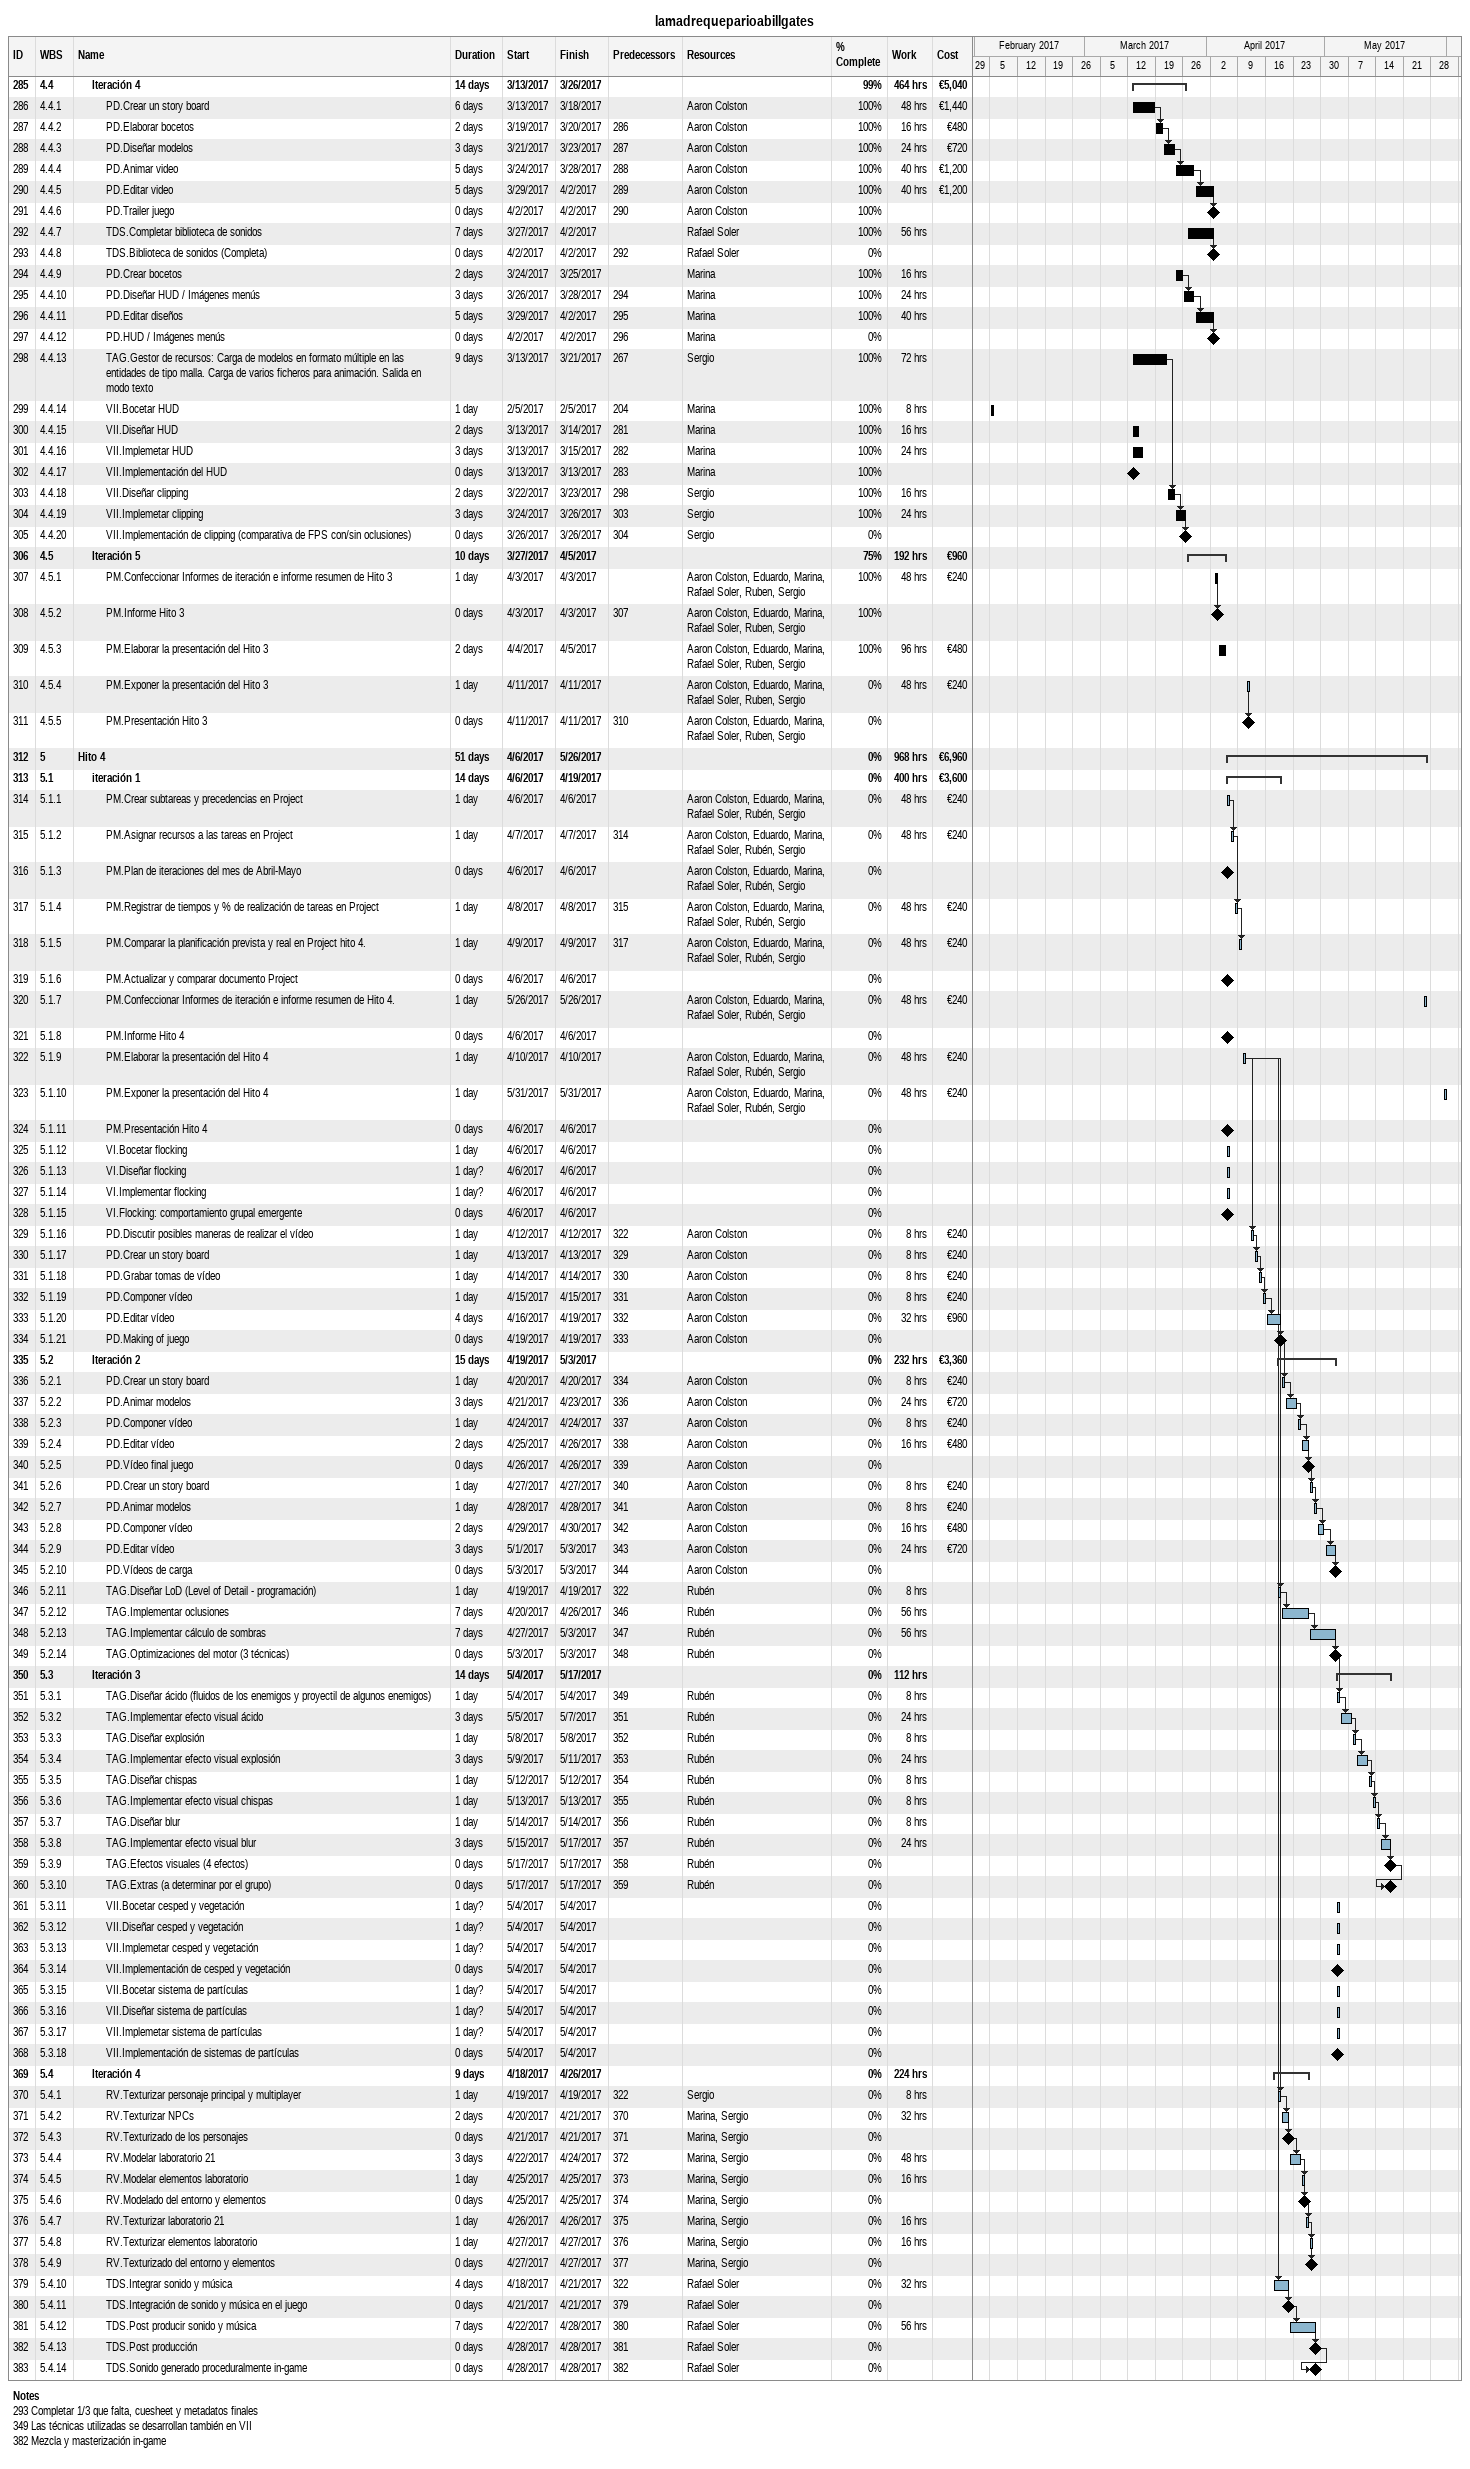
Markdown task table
lamadrequeparioabillgates

| ID | WBS | Task | Duration | Start | Finish | Predecessors | Resources | % complete | Work (h) | Cost (€) |
|---|---|---|---|---|---|---|---|---|---|---|
| 285 | 4.4 | **Iteración 4** | 14d | 2017-03-13 | 2017-03-26 |  |  | 99 | 464 | 5040 |
| 286 | 4.4.1 | PD.Crear un story board | 6d | 2017-03-13 | 2017-03-18 |  | Aaron Colston | 100 | 48 | 1440 |
| 287 | 4.4.2 | PD.Elaborar bocetos | 2d | 2017-03-19 | 2017-03-20 | 286 | Aaron Colston | 100 | 16 | 480 |
| 288 | 4.4.3 | PD.Diseñar modelos | 3d | 2017-03-21 | 2017-03-23 | 287 | Aaron Colston | 100 | 24 | 720 |
| 289 | 4.4.4 | PD.Animar video | 5d | 2017-03-24 | 2017-03-28 | 288 | Aaron Colston | 100 | 40 | 1200 |
| 290 | 4.4.5 | PD.Editar video | 5d | 2017-03-29 | 2017-04-02 | 289 | Aaron Colston | 100 | 40 | 1200 |
| 291 | 4.4.6 | PD.Trailer juego | 0d | 2017-04-02 | 2017-04-02 | 290 | Aaron Colston | 100 |  |  |
| 292 | 4.4.7 | TDS.Completar biblioteca de sonidos | 7d | 2017-03-27 | 2017-04-02 |  | Rafael Soler | 100 | 56 |  |
| 293 | 4.4.8 | TDS.Biblioteca de sonidos (Completa) | 0d | 2017-04-02 | 2017-04-02 | 292 | Rafael Soler | 0 |  |  |
| 294 | 4.4.9 | PD.Crear bocetos | 2d | 2017-03-24 | 2017-03-25 |  | Marina | 100 | 16 |  |
| 295 | 4.4.10 | PD.Diseñar HUD / Imágenes menús | 3d | 2017-03-26 | 2017-03-28 | 294 | Marina | 100 | 24 |  |
| 296 | 4.4.11 | PD.Editar diseños | 5d | 2017-03-29 | 2017-04-02 | 295 | Marina | 100 | 40 |  |
| 297 | 4.4.12 | PD.HUD / Imágenes menús | 0d | 2017-04-02 | 2017-04-02 | 296 | Marina | 0 |  |  |
| 298 | 4.4.13 | TAG.Gestor de recursos: Carga de modelos en formato múltiple en las entidades de tipo malla. Carga de varios ficheros para animación. Salida en modo texto | 9d | 2017-03-13 | 2017-03-21 | 267 | Sergio | 100 | 72 |  |
| 299 | 4.4.14 | VII.Bocetar HUD | 1d | 2017-02-05 | 2017-02-05 | 204 | Marina | 100 | 8 |  |
| 300 | 4.4.15 | VII.Diseñar HUD | 2d | 2017-03-13 | 2017-03-14 | 281 | Marina | 100 | 16 |  |
| 301 | 4.4.16 | VII.Implemetar HUD | 3d | 2017-03-13 | 2017-03-15 | 282 | Marina | 100 | 24 |  |
| 302 | 4.4.17 | VII.Implementación del HUD | 0d | 2017-03-13 | 2017-03-13 | 283 | Marina | 100 |  |  |
| 303 | 4.4.18 | VII.Diseñar clipping | 2d | 2017-03-22 | 2017-03-23 | 298 | Sergio | 100 | 16 |  |
| 304 | 4.4.19 | VII.Implemetar clipping | 3d | 2017-03-24 | 2017-03-26 | 303 | Sergio | 100 | 24 |  |
| 305 | 4.4.20 | VII.Implementación de clipping (comparativa de FPS con/sin oclusiones) | 0d | 2017-03-26 | 2017-03-26 | 304 | Sergio | 0 |  |  |
| 306 | 4.5 | **Iteración 5** | 10d | 2017-03-27 | 2017-04-05 |  |  | 75 | 192 | 960 |
| 307 | 4.5.1 | PM.Confeccionar Informes de iteración e informe resumen de Hito 3 | 1d | 2017-04-03 | 2017-04-03 |  | Aaron Colston, Eduardo, Marina, Rafael Soler, Ruben, Sergio | 100 | 48 | 240 |
| 308 | 4.5.2 | PM.Informe Hito 3 | 0d | 2017-04-03 | 2017-04-03 | 307 | Aaron Colston, Eduardo, Marina, Rafael Soler, Ruben, Sergio | 100 |  |  |
| 309 | 4.5.3 | PM.Elaborar la presentación del Hito 3 | 2d | 2017-04-04 | 2017-04-05 |  | Aaron Colston, Eduardo, Marina, Rafael Soler, Ruben, Sergio | 100 | 96 | 480 |
| 310 | 4.5.4 | PM.Exponer la presentación del Hito 3 | 1d | 2017-04-11 | 2017-04-11 |  | Aaron Colston, Eduardo, Marina, Rafael Soler, Ruben, Sergio | 0 | 48 | 240 |
| 311 | 4.5.5 | PM.Presentación Hito 3 | 0d | 2017-04-11 | 2017-04-11 | 310 | Aaron Colston, Eduardo, Marina, Rafael Soler, Ruben, Sergio | 0 |  |  |
| 312 | 5 | **Hito 4** | 51d | 2017-04-06 | 2017-05-26 |  |  | 0 | 968 | 6960 |
| 313 | 5.1 | **iteración 1** | 14d | 2017-04-06 | 2017-04-19 |  |  | 0 | 400 | 3600 |
| 314 | 5.1.1 | PM.Crear subtareas y precedencias en Project | 1d | 2017-04-06 | 2017-04-06 |  | Aaron Colston, Eduardo, Marina, Rafael Soler, Rubén, Sergio | 0 | 48 | 240 |
| 315 | 5.1.2 | PM.Asignar recursos a las tareas en Project | 1d | 2017-04-07 | 2017-04-07 | 314 | Aaron Colston, Eduardo, Marina, Rafael Soler, Rubén, Sergio | 0 | 48 | 240 |
| 316 | 5.1.3 | PM.Plan de iteraciones del mes de Abril-Mayo | 0d | 2017-04-06 | 2017-04-06 |  | Aaron Colston, Eduardo, Marina, Rafael Soler, Rubén, Sergio | 0 |  |  |
| 317 | 5.1.4 | PM.Registrar de tiempos y % de realización de tareas en Project | 1d | 2017-04-08 | 2017-04-08 | 315 | Aaron Colston, Eduardo, Marina, Rafael Soler, Rubén, Sergio | 0 | 48 | 240 |
| 318 | 5.1.5 | PM.Comparar la planificación prevista y real en Project hito 4. | 1d | 2017-04-09 | 2017-04-09 | 317 | Aaron Colston, Eduardo, Marina, Rafael Soler, Rubén, Sergio | 0 | 48 | 240 |
| 319 | 5.1.6 | PM.Actualizar y comparar documento Project | 0d | 2017-04-06 | 2017-04-06 |  |  | 0 |  |  |
| 320 | 5.1.7 | PM.Confeccionar Informes de iteración e informe resumen de Hito 4. | 1d | 2017-05-26 | 2017-05-26 |  | Aaron Colston, Eduardo, Marina, Rafael Soler, Rubén, Sergio | 0 | 48 | 240 |
| 321 | 5.1.8 | PM.Informe Hito 4 | 0d | 2017-04-06 | 2017-04-06 |  |  | 0 |  |  |
| 322 | 5.1.9 | PM.Elaborar la presentación del Hito 4 | 1d | 2017-04-10 | 2017-04-10 |  | Aaron Colston, Eduardo, Marina, Rafael Soler, Rubén, Sergio | 0 | 48 | 240 |
| 323 | 5.1.10 | PM.Exponer la presentación del Hito 4 | 1d | 2017-05-31 | 2017-05-31 |  | Aaron Colston, Eduardo, Marina, Rafael Soler, Rubén, Sergio | 0 | 48 | 240 |
| 324 | 5.1.11 | PM.Presentación Hito 4 | 0d | 2017-04-06 | 2017-04-06 |  |  | 0 |  |  |
| 325 | 5.1.12 | VI.Bocetar flocking | 1d | 2017-04-06 | 2017-04-06 |  |  | 0 |  |  |
| 326 | 5.1.13 | VI.Diseñar flocking | 1d? | 2017-04-06 | 2017-04-06 |  |  | 0 |  |  |
| 327 | 5.1.14 | VI.Implementar flocking | 1d? | 2017-04-06 | 2017-04-06 |  |  | 0 |  |  |
| 328 | 5.1.15 | VI.Flocking: comportamiento grupal emergente | 0d | 2017-04-06 | 2017-04-06 |  |  | 0 |  |  |
| 329 | 5.1.16 | PD.Discutir posibles maneras de realizar el vídeo | 1d | 2017-04-12 | 2017-04-12 | 322 | Aaron Colston | 0 | 8 | 240 |
| 330 | 5.1.17 | PD.Crear un story board | 1d | 2017-04-13 | 2017-04-13 | 329 | Aaron Colston | 0 | 8 | 240 |
| 331 | 5.1.18 | PD.Grabar tomas de vídeo | 1d | 2017-04-14 | 2017-04-14 | 330 | Aaron Colston | 0 | 8 | 240 |
| 332 | 5.1.19 | PD.Componer vídeo | 1d | 2017-04-15 | 2017-04-15 | 331 | Aaron Colston | 0 | 8 | 240 |
| 333 | 5.1.20 | PD.Editar vídeo | 4d | 2017-04-16 | 2017-04-19 | 332 | Aaron Colston | 0 | 32 | 960 |
| 334 | 5.1.21 | PD.Making of juego | 0d | 2017-04-19 | 2017-04-19 | 333 | Aaron Colston | 0 |  |  |
| 335 | 5.2 | **Iteración 2** | 15d | 2017-04-19 | 2017-05-03 |  |  | 0 | 232 | 3360 |
| 336 | 5.2.1 | PD.Crear un story board | 1d | 2017-04-20 | 2017-04-20 | 334 | Aaron Colston | 0 | 8 | 240 |
| 337 | 5.2.2 | PD.Animar modelos | 3d | 2017-04-21 | 2017-04-23 | 336 | Aaron Colston | 0 | 24 | 720 |
| 338 | 5.2.3 | PD.Componer vídeo | 1d | 2017-04-24 | 2017-04-24 | 337 | Aaron Colston | 0 | 8 | 240 |
| 339 | 5.2.4 | PD.Editar vídeo | 2d | 2017-04-25 | 2017-04-26 | 338 | Aaron Colston | 0 | 16 | 480 |
| 340 | 5.2.5 | PD.Vídeo final juego | 0d | 2017-04-26 | 2017-04-26 | 339 | Aaron Colston | 0 |  |  |
| 341 | 5.2.6 | PD.Crear un story board | 1d | 2017-04-27 | 2017-04-27 | 340 | Aaron Colston | 0 | 8 | 240 |
| 342 | 5.2.7 | PD.Animar modelos | 1d | 2017-04-28 | 2017-04-28 | 341 | Aaron Colston | 0 | 8 | 240 |
| 343 | 5.2.8 | PD.Componer vídeo | 2d | 2017-04-29 | 2017-04-30 | 342 | Aaron Colston | 0 | 16 | 480 |
| 344 | 5.2.9 | PD.Editar vídeo | 3d | 2017-05-01 | 2017-05-03 | 343 | Aaron Colston | 0 | 24 | 720 |
| 345 | 5.2.10 | PD.Vídeos de carga | 0d | 2017-05-03 | 2017-05-03 | 344 | Aaron Colston | 0 |  |  |
| 346 | 5.2.11 | TAG.Diseñar LoD (Level of Detail - programación) | 1d | 2017-04-19 | 2017-04-19 | 322 | Rubén | 0 | 8 |  |
| 347 | 5.2.12 | TAG.Implementar oclusiones | 7d | 2017-04-20 | 2017-04-26 | 346 | Rubén | 0 | 56 |  |
| 348 | 5.2.13 | TAG.Implementar cálculo de sombras | 7d | 2017-04-27 | 2017-05-03 | 347 | Rubén | 0 | 56 |  |
| 349 | 5.2.14 | TAG.Optimizaciones del motor (3 técnicas) | 0d | 2017-05-03 | 2017-05-03 | 348 | Rubén | 0 |  |  |
| 350 | 5.3 | **Iteración 3** | 14d | 2017-05-04 | 2017-05-17 |  |  | 0 | 112 |  |
| 351 | 5.3.1 | TAG.Diseñar ácido (fluidos de los enemigos y proyectil de algunos enemigos) | 1d | 2017-05-04 | 2017-05-04 | 349 | Rubén | 0 | 8 |  |
| 352 | 5.3.2 | TAG.Implementar efecto visual ácido | 3d | 2017-05-05 | 2017-05-07 | 351 | Rubén | 0 | 24 |  |
| 353 | 5.3.3 | TAG.Diseñar explosión | 1d | 2017-05-08 | 2017-05-08 | 352 | Rubén | 0 | 8 |  |
| 354 | 5.3.4 | TAG.Implementar efecto visual explosión | 3d | 2017-05-09 | 2017-05-11 | 353 | Rubén | 0 | 24 |  |
| 355 | 5.3.5 | TAG.Diseñar chispas | 1d | 2017-05-12 | 2017-05-12 | 354 | Rubén | 0 | 8 |  |
| 356 | 5.3.6 | TAG.Implementar efecto visual chispas | 1d | 2017-05-13 | 2017-05-13 | 355 | Rubén | 0 | 8 |  |
| 357 | 5.3.7 | TAG.Diseñar blur | 1d | 2017-05-14 | 2017-05-14 | 356 | Rubén | 0 | 8 |  |
| 358 | 5.3.8 | TAG.Implementar efecto visual blur | 3d | 2017-05-15 | 2017-05-17 | 357 | Rubén | 0 | 24 |  |
| 359 | 5.3.9 | TAG.Efectos visuales (4 efectos) | 0d | 2017-05-17 | 2017-05-17 | 358 | Rubén | 0 |  |  |
| 360 | 5.3.10 | TAG.Extras (a determinar por el grupo) | 0d | 2017-05-17 | 2017-05-17 | 359 | Rubén | 0 |  |  |
| 361 | 5.3.11 | VII.Bocetar cesped y vegetación | 1d? | 2017-05-04 | 2017-05-04 |  |  | 0 |  |  |
| 362 | 5.3.12 | VII.Diseñar cesped y vegetación | 1d? | 2017-05-04 | 2017-05-04 |  |  | 0 |  |  |
| 363 | 5.3.13 | VII.Implemetar cesped y vegetación | 1d? | 2017-05-04 | 2017-05-04 |  |  | 0 |  |  |
| 364 | 5.3.14 | VII.Implementación de cesped y vegetación | 0d | 2017-05-04 | 2017-05-04 |  |  | 0 |  |  |
| 365 | 5.3.15 | VII.Bocetar sistema de partículas | 1d? | 2017-05-04 | 2017-05-04 |  |  | 0 |  |  |
| 366 | 5.3.16 | VII.Diseñar sistema de partículas | 1d? | 2017-05-04 | 2017-05-04 |  |  | 0 |  |  |
| 367 | 5.3.17 | VII.Implemetar sistema de partículas | 1d? | 2017-05-04 | 2017-05-04 |  |  | 0 |  |  |
| 368 | 5.3.18 | VII.Implementación de sistemas de partículas | 0d | 2017-05-04 | 2017-05-04 |  |  | 0 |  |  |
| 369 | 5.4 | **Iteración 4** | 9d | 2017-04-18 | 2017-04-26 |  |  | 0 | 224 |  |
| 370 | 5.4.1 | RV.Texturizar personaje principal y multiplayer | 1d | 2017-04-19 | 2017-04-19 | 322 | Sergio | 0 | 8 |  |
| 371 | 5.4.2 | RV.Texturizar NPCs | 2d | 2017-04-20 | 2017-04-21 | 370 | Marina, Sergio | 0 | 32 |  |
| 372 | 5.4.3 | RV.Texturizado de los personajes | 0d | 2017-04-21 | 2017-04-21 | 371 | Marina, Sergio | 0 |  |  |
| 373 | 5.4.4 | RV.Modelar laboratorio 21 | 3d | 2017-04-22 | 2017-04-24 | 372 | Marina, Sergio | 0 | 48 |  |
| 374 | 5.4.5 | RV.Modelar elementos laboratorio | 1d | 2017-04-25 | 2017-04-25 | 373 | Marina, Sergio | 0 | 16 |  |
| 375 | 5.4.6 | RV.Modelado del entorno y elementos | 0d | 2017-04-25 | 2017-04-25 | 374 | Marina, Sergio | 0 |  |  |
| 376 | 5.4.7 | RV.Texturizar laboratorio 21 | 1d | 2017-04-26 | 2017-04-26 | 375 | Marina, Sergio | 0 | 16 |  |
| 377 | 5.4.8 | RV.Texturizar elementos laboratorio | 1d | 2017-04-27 | 2017-04-27 | 376 | Marina, Sergio | 0 | 16 |  |
| 378 | 5.4.9 | RV.Texturizado del entorno y elementos | 0d | 2017-04-27 | 2017-04-27 | 377 | Marina, Sergio | 0 |  |  |
| 379 | 5.4.10 | TDS.Integrar sonido y música | 4d | 2017-04-18 | 2017-04-21 | 322 | Rafael Soler | 0 | 32 |  |
| 380 | 5.4.11 | TDS.Integración de sonido y música en el juego | 0d | 2017-04-21 | 2017-04-21 | 379 | Rafael Soler | 0 |  |  |
| 381 | 5.4.12 | TDS.Post producir sonido y música | 7d | 2017-04-22 | 2017-04-28 | 380 | Rafael Soler | 0 | 56 |  |
| 382 | 5.4.13 | TDS.Post producción | 0d | 2017-04-28 | 2017-04-28 | 381 | Rafael Soler | 0 |  |  |
| 383 | 5.4.14 | TDS.Sonido generado proceduralmente in-game | 0d | 2017-04-28 | 2017-04-28 | 382 | Rafael Soler | 0 |  |  |

Notes
- 293: Completar 1/3 que falta, cuesheet y metadatos finales
- 349: Las técnicas utilizadas se desarrollan también en VII
- 382: Mezcla y masterización in-game
